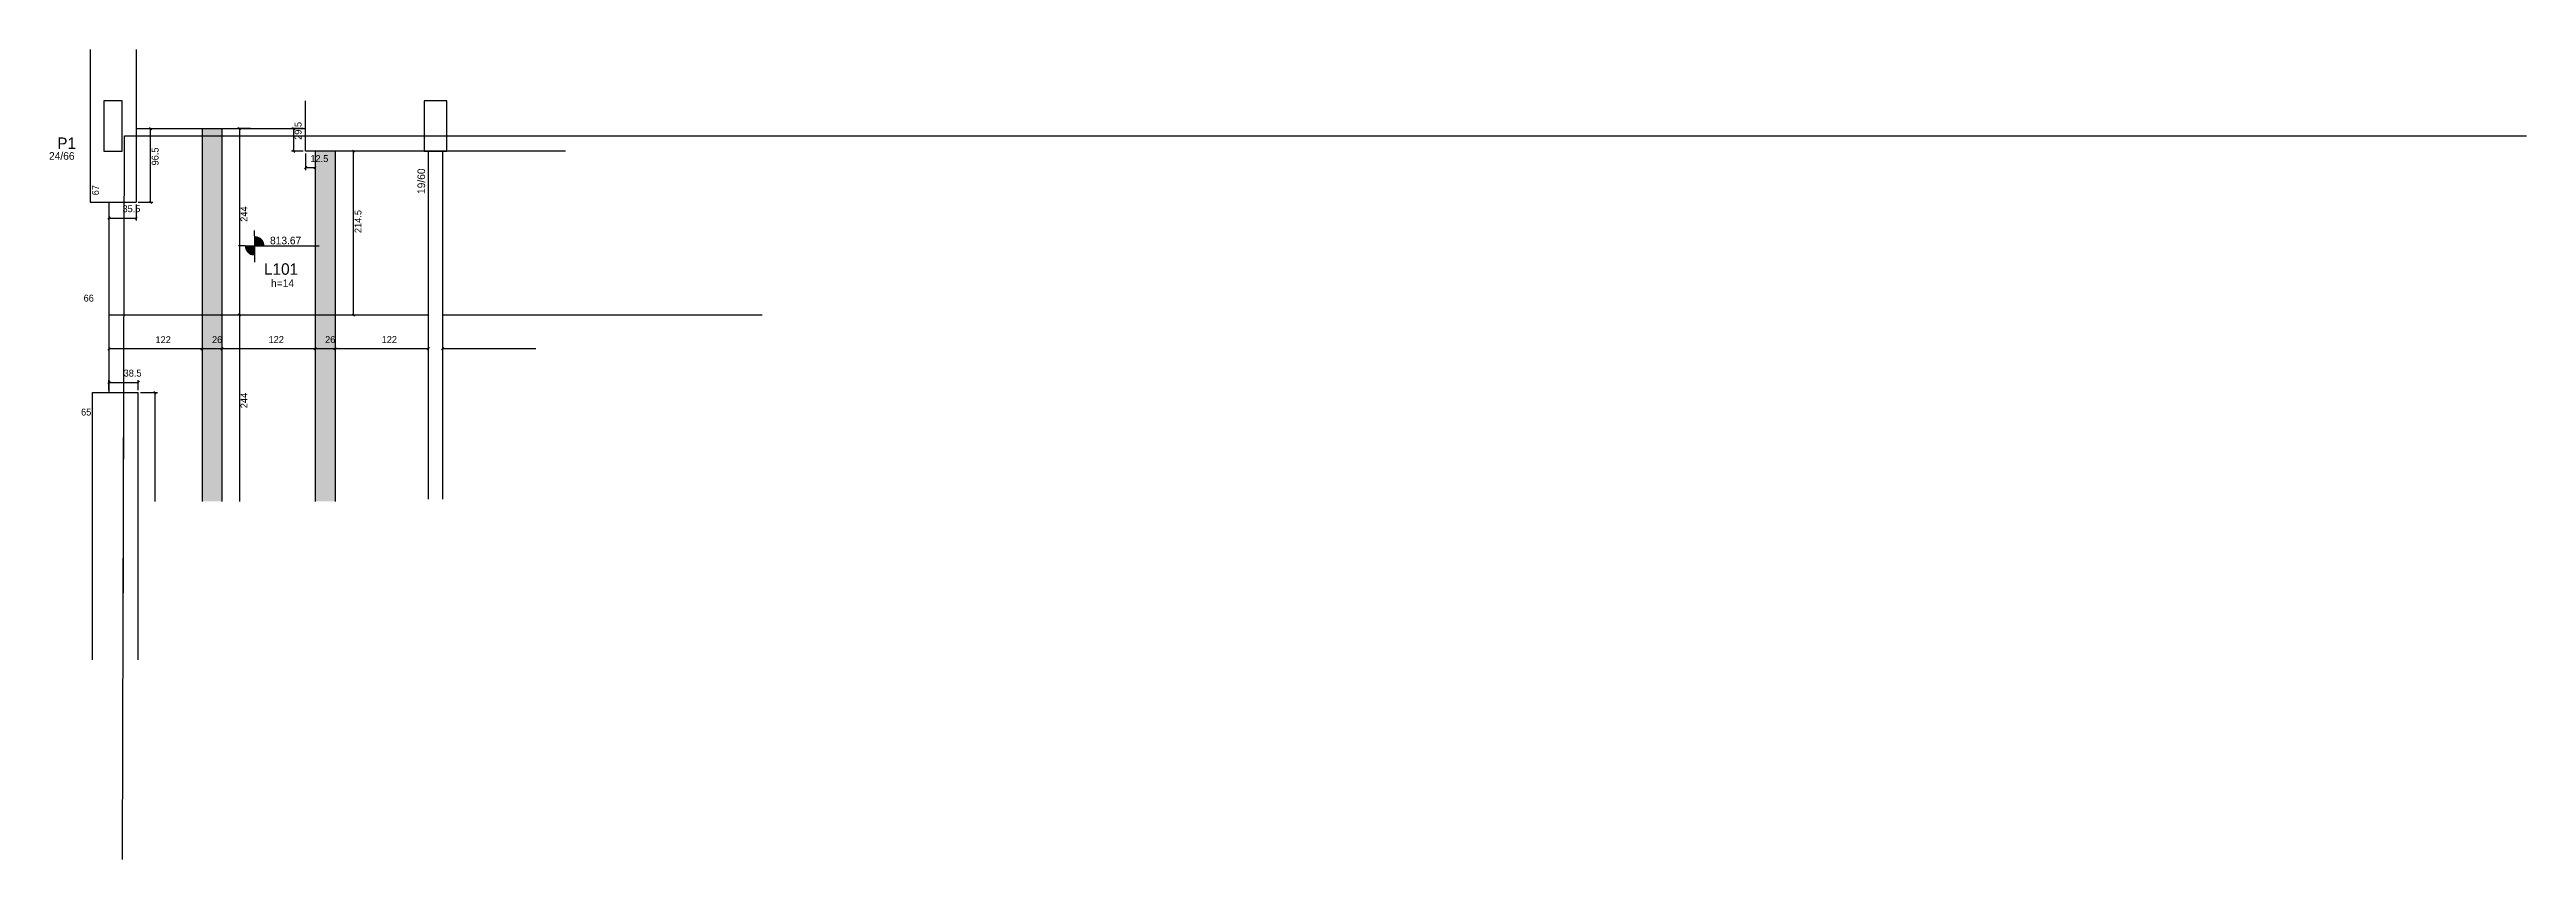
# Model space of a CAD drawing. Header units: metres. Extents: x 2970 to 6212, y 2295 to 3355.
import ezdxf

# ---------------------------------------------------------------- set-up
doc = ezdxf.new("R2010")
doc.units = ezdxf.units.M
for name, color, linetype in [('1', 7, 'Continuous'), ('3', 7, 'Continuous'), ('4', 7, 'Continuous'), ('7', 7, 'Continuous'), ('Hachura', 7, 'Continuous'), ('Painéis', 7, 'Continuous')]:
    doc.layers.add(name, color=color, linetype=linetype)

msp = doc.modelspace()

# ---------------------------------------------------------------- hatches: boundary and pattern name
at = {"layer": 'Hachura'}
h = msp.add_hatch(color=7, dxfattribs=at)
h.dxf.hatch_style = 1
h.paths.add_polyline_path([(3195.4, 3251.3), (3169.4, 3251.3), (3169.4, 2763.3), (3195.4, 2763.3), (3195.4, 3251.3)])
h = msp.add_hatch(color=7, dxfattribs=at)
h.dxf.hatch_style = 1
h.paths.add_polyline_path([(3343.4, 2763.3), (3317.4, 2763.3), (3317.4, 3221.8), (3343.4, 3221.8), (3343.4, 2763.3)])

# ---------------------------------------------------------------- linework, layer by layer
at = {"layer": '1', "color": 1, "lineweight": 25}
for p, q in [((3022.9, 3354.8), (3022.9, 3154.8)), ((3082.9, 3354.8), (3082.9, 3154.8)), ((3304.9, 3221.8), (3304.9, 3287.8)), ((3065.3, 2294.6), (3067.9, 3241.8)), ((3067.9, 3241.8), (6211.8, 3241.8)), ((3644.9, 3221.8), (3304.9, 3221.8)), ((3022.9, 3154.8), (3082.9, 3154.8)), ((3025.9, 2905.8), (3085.9, 2905.8)), ((3025.9, 2555.8), (3025.9, 2905.8)), ((3066, 2555.8), (3067, 2905.8)), ((3085.9, 2555.8), (3085.9, 2905.8))]:
    msp.add_line(p, q, dxfattribs=at)
at = {"layer": '3', "color": 3, "lineweight": 25}
for p, q in [((3238.2, 3110.3), (3238.2, 3118)), ((3225.7, 3097.8), (3217.2, 3097.8)), ((3225.7, 3097.8), (3250.7, 3097.8)), ((3238.2, 3097), (3225.7, 3097)), ((3238.2, 3096.2), (3225.8, 3096.2)), ((3238.2, 3095.4), (3225.9, 3095.4)), ((3238.2, 3094.6), (3226.1, 3094.6)), ((3238.2, 3093.9), (3226.3, 3093.9)), ((3238.2, 3093.1), (3226.6, 3093.1)), ((3238.2, 3092.3), (3227, 3092.3)), ((3238.2, 3091.5), (3227.4, 3091.5)), ((3238.2, 3090.7), (3227.9, 3090.7)), ((3238.2, 3089.9), (3228.5, 3089.9)), ((3238.2, 3089.1), (3229.2, 3089.1)), ((3238.2, 3088.3), (3230.1, 3088.3)), ((3238.2, 3087.5), (3231.1, 3087.5)), ((3238.2, 3086.7), (3232.4, 3086.7)), ((3238.2, 3085.9), (3234.3, 3085.9)), ((3238.2, 3110.3), (3238.2, 3085.3)), ((3238.2, 3109.7), (3242, 3109.7)), ((3238.2, 3108.9), (3243.9, 3108.9)), ((3238.2, 3108.1), (3245.3, 3108.1)), ((3238.2, 3107.3), (3246.3, 3107.3)), ((3238.2, 3106.5), (3247.1, 3106.5)), ((3238.2, 3105.7), (3247.9, 3105.7)), ((3238.2, 3105), (3248.5, 3105)), ((3238.2, 3104.2), (3249, 3104.2)), ((3238.2, 3103.4), (3249.4, 3103.4)), ((3238.2, 3102.6), (3249.7, 3102.6)), ((3238.2, 3101.8), (3250, 3101.8)), ((3238.2, 3101), (3250.3, 3101)), ((3238.2, 3100.2), (3250.5, 3100.2)), ((3238.2, 3099.4), (3250.6, 3099.4)), ((3238.2, 3098.6), (3250.7, 3098.6)), ((3238.2, 3085.3), (3238.2, 3076.5)), ((3250.7, 3097.8), (3322.6, 3097.8))]:
    msp.add_line(p, q, dxfattribs=at)
for points in [[(3465.4, 3221.8), (3465.4, 2766.3)], [(3484.4, 2766.3), (3484.4, 3221.8)]]:
    msp.add_lwpolyline(points, dxfattribs=at)
at = {"layer": '7', "color": 7, "lineweight": 25}
for points in [[(3040.9, 3221.8), (3064.9, 3221.8), (3064.9, 3287.8), (3040.9, 3287.8), (3040.9, 3221.8)], [(3459.9, 3221.8), (3489.9, 3221.8), (3489.9, 3287.8), (3459.9, 3287.8), (3459.9, 3221.8)]]:
    msp.add_lwpolyline(points, dxfattribs=at)
at = {"layer": 'Painéis', "color": 200, "lineweight": 25}
for p, q in [((3082.9, 3251.3), (3304.9, 3251.3)), ((3169.4, 3251.3), (3169.4, 2763.3)), ((3195.4, 3251.3), (3195.4, 2763.3)), ((3317.4, 3221.8), (3317.4, 2763.3)), ((3343.4, 3221.8), (3343.4, 2763.3)), ((3047.4, 3154.8), (3047.4, 2905.8)), ((3465.4, 3007.3), (3047.4, 3007.3)), ((3902.4, 3007.3), (3484.4, 3007.3))]:
    msp.add_line(p, q, dxfattribs=at)
at = {"layer": 'Painéis', "color": 4, "lineweight": 25}
for p, q in [((3085.9, 3251.3), (3105, 3251.3)), ((3102, 3154.8), (3102, 3251.3)), ((3232.6, 3251.3), (3215.3, 3251.3)), ((3218.3, 3251.3), (3218.3, 3007.3)), ((3301.9, 3251.3), (3286.3, 3251.3)), ((3289.3, 3221.8), (3289.3, 3251.3)), ((3301.9, 3221.8), (3286.3, 3221.8)), ((3304.9, 3218.8), (3304.9, 3197)), ((3317.4, 3218.8), (3317.4, 3197)), ((3367.6, 3007.3), (3367.6, 3221.8)), ((3317.4, 3200), (3304.9, 3200)), ((3047.4, 3151.8), (3047.4, 3131.2)), ((3082.9, 3151.8), (3082.9, 3131.2)), ((3085.9, 3154.8), (3105, 3154.8)), ((3047.4, 3134.2), (3082.9, 3134.2)), ((3232.6, 3007.3), (3215.3, 3007.3)), ((3232.6, 3007.3), (3215.3, 3007.3)), ((3218.3, 3007.3), (3218.3, 2763.3)), ((3169.4, 2962.9), (3047.4, 2962.9)), ((3047.4, 2960.1), (3047.4, 2959.9)), ((3195.4, 2962.9), (3169.4, 2962.9)), ((3195.4, 2965.9), (3195.4, 2966.1)), ((3317.4, 2963.1), (3195.4, 2963.1)), ((3343.4, 2963.1), (3317.4, 2963.1)), ((3465.4, 2963.1), (3343.4, 2963.1)), ((3606.4, 2963.1), (3484.4, 2963.1)), ((3047.4, 2908.9), (3047.4, 2922)), ((3047.4, 2919), (3085.9, 2919)), ((3085.9, 2908.8), (3085.9, 2922)), ((3088.9, 2905.8), (3110.9, 2905.8)), ((3107.9, 2763.3), (3107.9, 2905.8))]:
    msp.add_line(p, q, dxfattribs=at)
at = {"layer": 'Painéis', "color": 0, "lineweight": 25}
for p, q in [((3103.5, 3249.8), (3100.5, 3252.8)), ((3219.8, 3249.8), (3216.8, 3252.8)), ((3290.8, 3249.8), (3287.8, 3252.8)), ((3287.8, 3223.3), (3290.8, 3220.3)), ((3369.1, 3220.3), (3366.1, 3223.3)), ((3306.4, 3201.5), (3303.4, 3198.5)), ((3315.9, 3198.5), (3318.9, 3201.5)), ((3100.5, 3156.3), (3103.5, 3153.3)), ((3048.9, 3135.7), (3045.9, 3132.7)), ((3081.4, 3132.7), (3084.4, 3135.7)), ((3216.8, 3008.8), (3219.8, 3005.8)), ((3219.8, 3005.8), (3216.8, 3008.8)), ((3366.1, 3008.8), (3369.1, 3005.8)), ((3048.9, 2964.4), (3045.9, 2961.4)), ((3170.9, 2964.4), (3167.9, 2961.4)), ((3167.9, 2961.4), (3170.9, 2964.4)), ((3196.9, 2964.6), (3193.9, 2961.6)), ((3193.9, 2961.4), (3196.9, 2964.4)), ((3318.9, 2964.6), (3315.9, 2961.6)), ((3315.9, 2961.6), (3318.9, 2964.6)), ((3344.9, 2964.6), (3341.9, 2961.6)), ((3341.9, 2961.6), (3344.9, 2964.6)), ((3463.9, 2961.6), (3466.9, 2964.6)), ((3485.9, 2964.6), (3482.9, 2961.6)), ((3048.9, 2920.5), (3045.9, 2917.5)), ((3084.4, 2917.5), (3087.4, 2920.5)), ((3109.4, 2904.3), (3106.4, 2907.3))]:
    msp.add_line(p, q, dxfattribs=at)

# ---------------------------------------------------------------- texts
at = {"layer": '3', "color": 3, "lineweight": 25}
for s, height, p in [('24/66', 10, (2969, 3210.5)), ('813.67', 10, (3258.3, 3099.8)), ('h=14', 10, (3259.6, 3043.8)), ('66', 9, (3014.3, 3024.9)), ('65', 9, (3011, 2875.7))]:
    msp.add_text(s, height=height, dxfattribs=at).set_placement(p)
for s, height, rotation, p in [('19/60', 10, 90.0034, (3461.3, 3165.7)), ('67', 9, 90, (3034.3, 3164))]:
    msp.add_text(s, height=height, rotation=rotation, dxfattribs=at).set_placement(p)
at = {"layer": '4', "color": 4, "lineweight": 25}
for s, p in [('P1', (2979.8, 3224.7)), ('L101', (3250.5, 3060))]:
    msp.add_text(s, height=15, dxfattribs=at).set_placement(p)
at = {"layer": 'Painéis', "color": 240, "lineweight": 25}
for s, p in [('29.5', (3299.6, 3236.6)), ('96.5', (3112.4, 3203.1)), ('244', (3228.7, 3129.3)), ('214.5', (3378, 3114.6)), ('244', (3228.7, 2885.3))]:
    msp.add_text(s, height=9, rotation=90, dxfattribs=at).set_placement(p)
for s, p in [('12.5', (3311.2, 3207.6)), ('35.5', (3065.2, 3141.9)), ('122', (3108.4, 2970.5)), ('26', (3182.4, 2970.5)), ('122', (3256.4, 2970.7)), ('26', (3330.4, 2970.7)), ('122', (3404.4, 2970.7)), ('38.5', (3066.7, 2926.7))]:
    msp.add_text(s, height=9, dxfattribs=at).set_placement(p)

doc.saveas('drawing.dxf')
